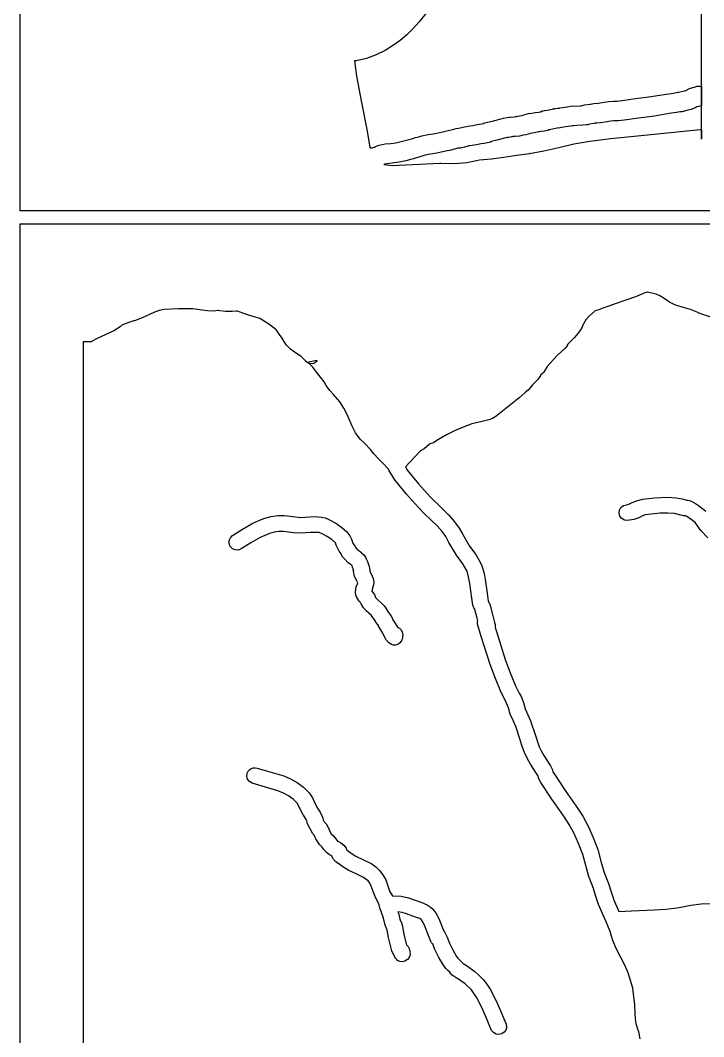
# Model space of a CAD drawing. Extents: x 2 to 598, y 728 to 3498.
# Drawn here: x 2 to 210.1, y 1389.9 to 1699.4 of the extents above; entities that cross this region are included whole.
import ezdxf

# ---------------------------------------------------------------- set-up
doc = ezdxf.new("R2010")
doc.units = 0

msp = doc.modelspace()

# ---------------------------------------------------------------- linework, layer by layer
at = {"layer": 'Calque 1'}
for p, q in [((209.38, 1663.16), (209.38, 1732.59)), ((126.48561, 1702.6906), (123.30661, 1698.818738)), ((121.584632, 1696.858164), (119.70461, 1694.9588)), ((123.30661, 1698.818738), (121.584632, 1696.858164)), ((117.62456, 1693.257988), (115.58651, 1691.8091)), ((119.70461, 1694.9588), (117.62456, 1693.257988)), ((113.052143, 1690.231931), (110.327515, 1688.842)), ((115.58651, 1691.8091), (113.052143, 1690.231931)), ((104.28591, 1687.0848), (103.72321, 1687.0508)), ((103.72321, 1687.0508), (104.36701, 1682.3994)), ((107.407234, 1687.754544), (104.28591, 1687.0848)), ((110.327515, 1688.842), (107.407234, 1687.754544)), ((104.36701, 1682.3994), (105.83026, 1674.320213)), ((200.83942, 1677.1837), (201.71692, 1677.3656)), ((201.71692, 1677.3656), (202.43312, 1677.4783)), ((202.2204, 1677.4209), (202.1674, 1677.4029)), ((202.1674, 1677.4029), (202.1678, 1677.4029)), ((202.1678, 1677.4029), (202.2804, 1677.4369)), ((202.2804, 1677.4369), (202.2204, 1677.4209)), ((202.43312, 1677.4783), (203.32562, 1677.7186)), ((203.32562, 1677.7186), (204.210032, 1677.925775)), ((204.210032, 1677.925775), (204.435306, 1677.967675)), ((204.39942, 1677.9444), (205.71092, 1678.5909)), ((204.435306, 1677.967675), (204.39942, 1677.9444)), ((205.71092, 1678.5909), (206.795245, 1678.936088)), ((206.795245, 1678.936088), (207.26742, 1679.025)), ((207.26742, 1679.025), (207.48392, 1679.09)), ((207.48392, 1679.09), (208.12112, 1679.3241)), ((208.12112, 1679.3241), (208.753895, 1679.325963)), ((208.753895, 1679.325963), (209.37482, 1679.183)), ((209.37482, 1679.183), (209.375, 1673.39)), ((105.83026, 1674.320213), (107.47021, 1666.1637)), ((177.99892, 1674.1066), (179.12602, 1674.3257)), ((179.12602, 1674.3257), (181.08662, 1674.613)), ((181.08662, 1674.613), (182.64152, 1674.7391)), ((182.64152, 1674.7391), (183.59032, 1674.7911)), ((183.59032, 1674.7911), (185.92402, 1675.0516)), ((185.92402, 1675.0516), (188.57192, 1675.4371)), ((188.57192, 1675.4371), (194.11222, 1676.1533)), ((194.11222, 1676.1533), (198.63332, 1676.8907)), ((198.63332, 1676.8907), (200.83942, 1677.1837)), ((157.72432, 1671.0639), (158.72792, 1671.3027)), ((158.72792, 1671.3027), (159.77072, 1671.4458)), ((159.77072, 1671.4458), (160.35467, 1671.531888)), ((160.35467, 1671.531888), (160.510267, 1671.55418)), ((160.44302, 1671.5348), (160.92312, 1671.6008)), ((160.510267, 1671.55418), (160.44302, 1671.5348)), ((160.511282, 1671.629375), (161.56442, 1671.9134)), ((160.92312, 1671.6008), (160.511282, 1671.629375)), ((161.56442, 1671.9134), (162.43882, 1672.0514)), ((162.43882, 1672.0514), (164.45622, 1672.4565)), ((164.4644, 1672.456), (164.1889, 1672.394)), ((164.1889, 1672.394), (164.4924, 1672.456)), ((164.45622, 1672.4565), (164.57352, 1672.4785)), ((164.4924, 1672.456), (164.4644, 1672.456)), ((164.48452, 1672.4595), (165.682845, 1672.637688)), ((164.57352, 1672.4785), (164.48452, 1672.4595)), ((165.682845, 1672.637688), (166.08242, 1672.628)), ((166.08242, 1672.628), (166.25117, 1672.6948)), ((166.25117, 1672.6948), (167.11172, 1672.8657)), ((167.11172, 1672.8657), (168.54732, 1673.0197)), ((168.492012, 1673.024302), (168.634807, 1673.077288)), ((168.54732, 1673.0197), (168.492012, 1673.024302)), ((168.634807, 1673.077288), (169.52562, 1673.2305)), ((169.52562, 1673.2305), (172.61482, 1673.3633)), ((172.61482, 1673.3633), (172.97962, 1673.4053)), ((172.97962, 1673.4053), (173.17492, 1673.4713)), ((173.17492, 1673.4713), (173.76352, 1673.6118)), ((173.76352, 1673.6118), (175.63992, 1673.8692)), ((175.528745, 1673.8737), (176.16082, 1673.9922)), ((175.63992, 1673.8692), (175.528745, 1673.8737)), ((176.16082, 1673.9922), (177.09872, 1674.1146)), ((177.09872, 1674.1146), (177.86512, 1674.0936)), ((177.86512, 1674.0936), (177.99892, 1674.1066)), ((201.7888, 1671.2601), (199.5683, 1670.9645)), ((202.7598, 1671.4575), (201.7888, 1671.2601)), ((203.2533, 1671.5405), (202.7598, 1671.4575)), ((203.414, 1671.5505), (203.2533, 1671.5405)), ((203.6827, 1671.5945), (203.414, 1671.5505)), ((203.8962, 1671.6445), (203.6827, 1671.5945)), ((204.2295, 1671.7525), (203.8962, 1671.6445)), ((204.8, 1671.9034), (204.2295, 1671.7525)), ((206.2076, 1672.2243), (204.8, 1671.9034)), ((207.492488, 1672.7539), (206.2076, 1672.2243)), ((207.961, 1673.03), (207.492488, 1672.7539)), ((208.10205, 1673.035175), (207.961, 1673.023)), ((207.961, 1673.023), (207.961, 1673.03)), ((208.886, 1673.2416), (208.10205, 1673.035175)), ((209.287, 1673.361), (208.886, 1673.2416)), ((209.375, 1673.39), (209.287, 1673.361)), ((143.118257, 1668.02345), (143.80992, 1668.251)), ((143.80992, 1668.251), (146.04342, 1668.7988)), ((146.04342, 1668.7988), (148.35542, 1669.3704)), ((148.35542, 1669.3704), (149.07472, 1669.5678)), ((149.07472, 1669.5678), (150.27212, 1669.7672)), ((150.27212, 1669.7672), (150.82862, 1669.8482)), ((150.82862, 1669.8482), (151.17382, 1669.8942)), ((151.17382, 1669.8942), (152.22752, 1669.9792)), ((152.22752, 1669.9792), (152.84862, 1670.039163)), ((152.84862, 1670.039163), (153.030095, 1670.057064)), ((153.00682, 1670.0482), (154.00212, 1670.2745)), ((153.030095, 1670.057064), (153.00682, 1670.0482)), ((154.00212, 1670.2745), (154.675282, 1670.373588)), ((154.675282, 1670.373588), (154.79532, 1670.3715)), ((154.79532, 1670.3715), (155.268595, 1670.5849)), ((155.268595, 1670.5849), (156.77552, 1670.9606)), ((156.77552, 1670.9606), (157.72432, 1671.0639)), ((177.195875, 1668.067325), (176.6105, 1667.9537)), ((177.259, 1668.0927), (177.0389, 1668.0617)), ((177.0389, 1668.0617), (177.195875, 1668.067325)), ((177.4466, 1668.0827), (177.259, 1668.0927)), ((178.5328, 1668.1317), (177.4466, 1668.0827)), ((180.033, 1668.3962), (178.5328, 1668.1317)), ((181.7942, 1668.6562), (180.033, 1668.3962)), ((182.6809, 1668.7402), (181.7942, 1668.6562)), ((184.1067, 1668.8142), (182.6809, 1668.7402)), ((186.6869, 1669.101), (184.1067, 1668.8142)), ((189.3906, 1669.4938), (186.6869, 1669.101)), ((195.0641, 1670.2296), (189.3906, 1669.4938)), ((199.5683, 1670.9645), (195.0641, 1670.2296)), ((107.47021, 1666.1637), (108.41381, 1660.7377)), ((127.70172, 1664.7847), (130.67262, 1665.4622)), ((130.67262, 1665.4622), (131.50412, 1665.6208)), ((131.50412, 1665.6208), (134.04142, 1666.2719)), ((134.04142, 1666.2719), (134.73442, 1666.4042)), ((134.73442, 1666.4042), (135.38242, 1666.4832)), ((135.38242, 1666.4832), (135.40842, 1666.4832)), ((135.40842, 1666.4832), (135.95922, 1666.6026)), ((135.95922, 1666.6026), (137.24342, 1666.9534)), ((137.24342, 1666.9534), (138.92032, 1667.269413)), ((138.92032, 1667.269413), (139.78332, 1667.3281)), ((139.78332, 1667.3281), (141.10522, 1667.6573)), ((141.10522, 1667.6573), (142.50412, 1667.8671)), ((142.50412, 1667.8671), (143.13812, 1667.9978)), ((143.042206, 1667.980944), (143.118257, 1668.02345)), ((143.13812, 1667.9978), (143.042206, 1667.980944)), ((157.698, 1665.0365), (157.3162, 1664.860688)), ((158.5485, 1665.1225), (157.698, 1665.0365)), ((158.9377, 1665.1895), (158.5485, 1665.1225)), ((159.8317, 1665.4096), (158.9377, 1665.1895)), ((159.909163, 1665.411913), (159.746292, 1665.390389)), ((159.746292, 1665.390389), (159.8317, 1665.4096)), ((160.5324, 1665.4986), (159.909163, 1665.411913)), ((161.5277, 1665.6495), (160.5324, 1665.4986)), ((162.906113, 1665.952538), (161.5277, 1665.6495)), ((163.103727, 1666.075805), (162.906113, 1665.952538)), ((162.961113, 1666.0635), (162.955, 1666.0815)), ((162.955, 1666.0815), (163.103727, 1666.075805)), ((163.5157, 1666.1535), (162.961113, 1666.0635)), ((165.4432, 1666.5467), (163.5157, 1666.1535)), ((165.8359, 1666.6317), (165.4432, 1666.5467)), ((165.739405, 1666.585134), (165.8359, 1666.6317)), ((165.887363, 1666.57545), (165.739405, 1666.585134)), ((166.9268, 1666.6917), (165.887363, 1666.57545)), ((168.0141, 1666.9382), (166.9268, 1666.6917)), ((169.6192, 1667.1206), (168.0141, 1666.9382)), ((170.2823, 1667.256175), (169.6192, 1667.1206)), ((171.434175, 1667.30045), (170.1489, 1667.2674)), ((170.1489, 1667.2674), (170.2823, 1667.256175)), ((173.3109, 1667.4085), (171.434175, 1667.30045)), ((174.3641, 1667.531), (173.3109, 1667.4085)), ((174.5135, 1667.551), (174.3641, 1667.531)), ((174.747, 1667.595), (174.5135, 1667.551)), ((175.3129, 1667.7873), (174.747, 1667.595)), ((176.6105, 1667.9537), (175.3129, 1667.7873)), ((191.98109, 1664.3911), (208.99289, 1666.1424)), ((208.99289, 1666.1424), (209.38049, 1666.038)), ((209.38049, 1666.038), (209.38, 1663.16)), ((113.114135, 1661.727663), (114.85141, 1661.88)), ((114.85141, 1661.88), (116.299261, 1662.064658)), ((116.299261, 1662.064658), (117.911331, 1662.427863)), ((117.911331, 1662.427863), (121.48972, 1663.4003)), ((121.48972, 1663.4003), (122.29742, 1663.6649)), ((122.29742, 1663.6649), (123.32682, 1663.9336)), ((123.32682, 1663.9336), (124.28182, 1664.224)), ((124.28182, 1664.224), (126.217745, 1664.577138)), ((126.217745, 1664.577138), (127.70172, 1664.7847)), ((143.1805, 1661.91), (142.2808, 1661.7777)), ((144.7235, 1662.2154), (143.1805, 1661.91)), ((145.448687, 1662.450288), (144.7235, 1662.2154)), ((145.542148, 1662.499898), (145.448687, 1662.450288)), ((147.5348, 1662.9915), (145.4625, 1662.4877)), ((145.4625, 1662.4877), (145.542148, 1662.499898)), ((149.8199, 1663.5564), (147.5348, 1662.9915)), ((150.3894, 1663.7171), (149.8199, 1663.5564)), ((150.537737, 1663.735737), (150.355452, 1663.705592)), ((150.355452, 1663.705592), (150.3894, 1663.7171)), ((151.1516, 1663.8365), (150.537737, 1663.735737)), ((151.674, 1663.9125), (151.1516, 1663.8365)), ((151.966087, 1663.95075), (151.674, 1663.9125)), ((151.842, 1663.9365), (151.966087, 1663.95075)), ((152.0443, 1663.949625), (151.842, 1663.9365)), ((152.6972, 1664.0025), (152.0443, 1663.949625)), ((154.0227, 1664.1399), (152.6972, 1664.0025)), ((155.0702, 1664.3761), (154.0227, 1664.1399)), ((155.9564, 1664.4898), (155.0702, 1664.3761)), ((157.3162, 1664.860688), (155.9564, 1664.4898)), ((170.58074, 1661.744234), (175.42439, 1662.6088)), ((175.42439, 1662.6088), (181.796127, 1663.3642)), ((181.796127, 1663.3642), (191.98109, 1664.3911)), ((209.38, 1663.16), (209.38, 1663.16)), ((108.41381, 1660.7377), (108.48281, 1660.469)), ((108.48281, 1660.469), (108.63781, 1660.496)), ((108.63781, 1660.496), (109.16801, 1660.572)), ((109.16801, 1660.572), (109.73641, 1660.7348)), ((109.73641, 1660.7348), (109.808635, 1660.770275)), ((109.808635, 1660.770275), (110.18341, 1660.9286)), ((110.18341, 1660.9286), (111.21801, 1661.3306)), ((111.21801, 1661.3306), (113.114135, 1661.727663)), ((128.8097, 1658.8941), (125.7102, 1658.4021)), ((131.9444, 1659.6046), (128.8097, 1658.8941)), ((132.7671, 1659.7612), (131.9444, 1659.6046)), ((135.216, 1660.3937), (132.7671, 1659.7612)), ((135.229, 1660.3937), (135.216, 1660.3937)), ((135.6388, 1660.4187), (135.229, 1660.3937)), ((135.9287, 1660.4637), (135.6388, 1660.4187)), ((136.2796, 1660.5387), (135.9287, 1660.4637)), ((136.4796, 1660.6407), (136.2796, 1660.5717)), ((136.2796, 1660.5717), (136.2796, 1660.5717)), ((136.2796, 1660.5717), (136.2796, 1660.5387)), ((137.2584, 1660.7494), (136.2982, 1660.5427)), ((136.2982, 1660.5427), (136.4796, 1660.6407)), ((138.5498, 1661.1075), (137.2584, 1660.7494)), ((138.8531, 1661.1865), (138.5498, 1661.1075)), ((140.8783, 1661.4335), (138.8531, 1661.1865)), ((142.2808, 1661.7777), (140.8783, 1661.4335)), ((153.097138, 1658.316262), (157.16249, 1658.8079)), ((157.00649, 1658.7899), (161.420165, 1659.613066)), ((157.16249, 1658.8079), (157.00649, 1658.7899)), ((161.420165, 1659.613066), (165.92879, 1660.67175)), ((165.92879, 1660.67175), (170.58074, 1661.744234)), ((115.16919, 1655.8948), (112.91609, 1655.5811)), ((117.368315, 1656.148244), (115.16919, 1655.8948)), ((115.25709, 1655.1844), (129.75329, 1655.8273)), ((119.418974, 1656.594325), (117.368315, 1656.148244)), ((123.0287, 1657.6063), (119.418974, 1656.594325)), ((123.9728, 1657.9096), (123.0287, 1657.6063)), ((124.9624, 1658.1665), (123.9728, 1657.9096)), ((125.7102, 1658.4021), (124.9624, 1658.1665)), ((129.75329, 1655.8273), (130.02669, 1655.8268)), ((130.02669, 1655.8268), (134.24449, 1655.8168)), ((134.24449, 1655.8168), (137.924502, 1656.109275)), ((137.924502, 1656.109275), (140.88549, 1656.7052)), ((140.88549, 1656.7052), (141.76289, 1656.8685)), ((141.76289, 1656.8685), (145.413623, 1657.17125)), ((145.413623, 1657.17125), (149.186277, 1657.712275)), ((149.186277, 1657.712275), (153.097138, 1658.316262)), ((112.91719, 1655.571725), (112.72389, 1655.4971)), ((112.72389, 1655.4971), (115.25709, 1655.1844)), ((112.91609, 1655.5811), (112.91719, 1655.571725)), ((191.66766, 1616.1436), (189.60939, 1615.3007)), ((192.865, 1616.62), (191.66766, 1616.1436)), ((192.864, 1616.61), (192.865, 1616.62)), ((192.91039, 1616.6048), (192.864, 1616.61)), ((193.73462, 1616.4436), (192.91039, 1616.6048)), ((195.611, 1615.9666), (193.73462, 1616.4436)), ((196.689853, 1615.524387), (195.611, 1615.9666)), ((197.99276, 1614.6804), (196.689853, 1615.524387)), ((181.172465, 1612.370825), (179.70715, 1611.8059)), ((183.08472, 1613.013), (181.172465, 1612.370825)), ((189.60939, 1615.3007), (183.08472, 1613.013)), ((199.635145, 1613.552387), (197.99276, 1614.6804)), ((200.636479, 1613.003264), (199.635145, 1613.552387)), ((201.79305, 1612.5425), (200.636479, 1613.003264)), ((206.09924, 1611.3204), (201.79305, 1612.5425)), ((42.669604, 1610.402425), (39.08078, 1608.8321)), ((44.278214, 1610.977925), (42.669604, 1610.402425)), ((45.8137, 1611.2883), (44.278214, 1610.977925)), ((50.1447, 1611.54), (45.8137, 1611.2883)), ((52.332, 1611.5532), (50.13885, 1611.5412)), ((50.13885, 1611.5412), (50.1447, 1611.54)), ((52.33132, 1611.5484), (52.332, 1611.5532)), ((54.48933, 1611.4874), (52.33132, 1611.5484)), ((57.328335, 1611.09035), (54.48933, 1611.4874)), ((59.028773, 1610.884119), (57.328335, 1611.09035)), ((60.9339, 1610.8559), (59.028773, 1610.884119)), ((62.1793, 1611.03), (60.9339, 1610.8559)), ((62.185835, 1611.0271), (62.1793, 1611.03)), ((62.35585, 1611.0141), (62.185835, 1611.0271)), ((62.750141, 1610.9481), (62.35585, 1611.0141)), ((64.469931, 1610.6907), (62.750141, 1610.9481)), ((64.470448, 1610.6907), (64.469931, 1610.6907)), ((64.825981, 1610.6907), (64.470448, 1610.6907)), ((65.27815, 1610.7037), (64.825981, 1610.6907)), ((66.53337, 1610.7427), (65.27815, 1610.7037)), ((67.76327, 1610.7817), (66.53337, 1610.7427)), ((68.08263, 1610.7917), (67.76327, 1610.7817)), ((69.271044, 1610.387025), (68.08263, 1610.7917)), ((71.14291, 1609.6636), (69.271044, 1610.387025)), ((74.97213, 1608.5639), (71.14291, 1609.6636)), ((175.17151, 1609.3047), (174.203755, 1608.156237)), ((176.99259, 1610.9299), (175.17151, 1609.3047)), ((177.833491, 1611.107987), (176.99259, 1610.9299)), ((179.70715, 1611.8059), (177.833491, 1611.107987)), ((207.53172, 1610.7421), (206.09924, 1611.3204)), ((209.20345, 1610.0414), (207.53172, 1610.7421)), ((215.129759, 1608.04435), (209.20345, 1610.0414)), ((32.91733, 1606.5045), (32.40057, 1606.012)), ((34.72808, 1607.2957), (32.91733, 1606.5045)), ((36.56569, 1607.8512), (34.72808, 1607.2957)), ((36.73415, 1607.9102), (36.56569, 1607.8512)), ((39.08078, 1608.8321), (36.73415, 1607.9102)), ((77.67067, 1606.8457), (74.97213, 1608.5639)), ((79.33155, 1605.6251), (77.67067, 1606.8457)), ((173.3149, 1606.501962), (172.81507, 1605.5163)), ((174.203755, 1608.156237), (173.26672, 1606.5865)), ((173.26672, 1606.5865), (173.343314, 1606.665248)), ((173.343314, 1606.665248), (173.3149, 1606.501962)), ((26.710833, 1603.089687), (25.015982, 1602.295552)), ((30.48337, 1604.8638), (26.710833, 1603.089687)), ((32.40057, 1606.012), (30.48337, 1604.8638)), ((79.886434, 1605.150713), (79.33155, 1605.6251)), ((80.020914, 1605.0463), (79.886434, 1605.150713)), ((80.025014, 1605.0363), (80.020914, 1605.0463)), ((80.250323, 1604.7138), (80.025014, 1605.0363)), ((80.934519, 1603.7263), (80.250323, 1604.7138)), ((81.697759, 1602.6087), (80.934519, 1603.7263)), ((171.774374, 1604.044525), (170.695355, 1602.815375)), ((172.81507, 1605.5163), (171.774374, 1604.044525)), ((23.56648, 1601.4604), (21.1667, 1601.46)), ((21.1667, 1601.46), (21.1667, 1317.18)), ((25.015982, 1602.295552), (23.56648, 1601.4604)), ((81.944603, 1602.246813), (81.697759, 1602.6087)), ((81.974249, 1602.2111), (81.944603, 1602.246813)), ((82.214493, 1601.661125), (81.974249, 1602.2111)), ((83.017079, 1600.4867), (82.214493, 1601.661125)), ((84.269277, 1599.260309), (83.017079, 1600.4867)), ((168.49819, 1600.300837), (167.9058, 1599.5492)), ((168.53936, 1600.4551), (168.49819, 1600.300837)), ((168.68664, 1600.7755), (168.53936, 1600.4551)), ((170.695355, 1602.815375), (168.68664, 1600.7755)), ((85.488302, 1598.348375), (84.269277, 1599.260309)), ((87.519649, 1596.983), (85.488302, 1598.348375)), ((88.835849, 1595.6436), (87.519649, 1596.983)), ((165.44136, 1597.2863), (162.3139, 1593.8814)), ((167.9058, 1599.5492), (165.44136, 1597.2863)), ((88.919569, 1595.5566), (88.835849, 1595.6436)), ((88.922669, 1595.5566), (88.919569, 1595.5566)), ((88.966599, 1595.5076), (88.922669, 1595.5566)), ((89.006389, 1595.4656), (88.966599, 1595.5076)), ((89.054959, 1595.4166), (89.006389, 1595.4656)), ((89.297839, 1595.2089), (89.054959, 1595.4166)), ((92.296619, 1595.8032), (89.297839, 1595.2089)), ((89.545362, 1595.1585), (89.431347, 1595.224325)), ((89.431347, 1595.224325), (89.671452, 1595.1055)), ((90.169613, 1594.6687), (89.545362, 1595.1585)), ((89.671452, 1595.1055), (90.183566, 1594.9433)), ((91.018655, 1593.785725), (90.169613, 1594.6687)), ((90.183566, 1594.9433), (90.888726, 1594.890225)), ((90.888726, 1594.890225), (91.408163, 1595.013106)), ((91.952963, 1592.5024), (91.018655, 1593.785725)), ((91.408163, 1595.013106), (92.018596, 1595.3458)), ((92.018596, 1595.3458), (92.372579, 1595.7132)), ((92.372579, 1595.7132), (92.296619, 1595.8032)), ((162.31447, 1593.765912), (161.76613, 1592.9119)), ((162.3139, 1593.8814), (162.398116, 1593.933583)), ((162.398116, 1593.933583), (162.31447, 1593.765912)), ((93.42341, 1590.686613), (91.952963, 1592.5024)), ((94.526453, 1589.3263), (93.42341, 1590.686613)), ((160.08691, 1590.6882), (159.44044, 1589.9296)), ((160.37423, 1591.27), (160.08691, 1590.6882)), ((160.38223, 1591.28), (160.37423, 1591.27)), ((160.55587, 1591.4872), (160.38223, 1591.28)), ((160.94602, 1591.7812), (160.55587, 1591.4872)), ((161.27107, 1592.1621), (160.94602, 1591.7812)), ((161.76613, 1592.9119), (161.27107, 1592.1621)), ((95.14347, 1588.1714), (94.526453, 1589.3263)), ((96.25857, 1586.694247), (95.14347, 1588.1714)), ((157.948287, 1588.36135), (156.70779, 1586.8936)), ((159.44044, 1589.9296), (157.948287, 1588.36135)), ((97.373485, 1585.415), (96.25857, 1586.694247)), ((99.26156, 1583.1908), (97.373485, 1585.415)), ((155.60036, 1585.936), (153.879853, 1584.376987)), ((156.122208, 1586.30395), (155.60036, 1585.936)), ((156.70779, 1586.8936), (156.122208, 1586.30395)), ((100.468003, 1581.297213), (99.26156, 1583.1908)), ((151.9055, 1582.7894), (146.76731, 1578.7416)), ((153.879853, 1584.376987), (151.9055, 1582.7894)), ((101.51879, 1579.3755), (100.468003, 1581.297213)), ((103.067529, 1575.759488), (101.51879, 1579.3755)), ((146.76731, 1578.7416), (145.717856, 1578.106764)), ((104.096664, 1573.804148), (103.067529, 1575.759488)), ((136.803298, 1575.536847), (134.233032, 1574.4187)), ((139.43339, 1576.504), (136.803298, 1575.536847)), ((142.60064, 1577.182), (139.43339, 1576.504)), ((144.662454, 1577.682012), (142.60064, 1577.182)), ((145.717856, 1578.106764), (144.662454, 1577.682012)), ((105.51338, 1571.8623), (104.096664, 1573.804148)), ((131.74242, 1573.153103), (129.35129, 1571.7436)), ((134.233032, 1574.4187), (131.74242, 1573.153103)), ((106.9257, 1570.5156), (105.51338, 1571.8623)), ((108.60053, 1568.7193), (106.9257, 1570.5156)), ((126.62639, 1570.3194), (124.97843, 1568.9381)), ((126.97314, 1570.5158), (126.62639, 1570.3194)), ((127.51471, 1570.6625), (126.97314, 1570.5158)), ((127.86611, 1570.831), (127.51471, 1570.6625)), ((129.35129, 1571.7436), (127.86611, 1570.831)), ((109.61701, 1567.4062), (108.60053, 1568.7193)), ((111.03914, 1565.8136), (109.61701, 1567.4062)), ((123.65293, 1568.0487), (119.24131, 1563.4361)), ((123.87979, 1568.2854), (123.65293, 1568.0487)), ((124.97843, 1568.9381), (123.87979, 1568.2854)), ((112.726366, 1564.185588), (111.03914, 1565.8136)), ((114.0524, 1562.6949), (112.726366, 1564.185588)), ((119.24131, 1563.4361), (119.93222, 1562.3168)), ((114.22655, 1562.4133), (114.0524, 1562.6949)), ((114.23255, 1562.3923), (114.22655, 1562.4133)), ((116.04174, 1559.4819), (114.23255, 1562.3923)), ((119.93222, 1562.3168), (123.205572, 1558.247587)), ((119.57176, 1555.0863), (116.04174, 1559.4819)), ((123.205572, 1558.247587), (126.79589, 1554.2428)), ((123.23717, 1551.0012), (119.57176, 1555.0863)), ((126.79589, 1554.2428), (130.405477, 1550.723325)), ((191.45911, 1553.5216), (195.18878, 1553.9889)), ((195.18878, 1553.9889), (199.1682, 1554.1319)), ((199.169, 1554.1293), (199.168, 1554.13)), ((199.168, 1554.13), (201.68516, 1553.99)), ((199.1682, 1554.1319), (199.169, 1554.1293)), ((201.68516, 1553.99), (203.535168, 1553.6256)), ((203.535168, 1553.6256), (204.80694, 1553.2495)), ((125.171075, 1549.015738), (123.23717, 1551.0012)), ((130.405477, 1550.723325), (132.346013, 1548.817487)), ((184.41945, 1550.218574), (184.889508, 1551.02862)), ((184.889508, 1551.02862), (185.633806, 1551.597084)), ((185.633806, 1551.597084), (186.539, 1551.8374)), ((186.539, 1551.8374), (187.260488, 1552.056442)), ((187.260488, 1552.056442), (188.291636, 1552.525112)), ((188.291636, 1552.525112), (189.676494, 1553.070977)), ((189.676494, 1553.070977), (191.45911, 1553.5216)), ((204.80694, 1553.2495), (205.273369, 1553.249425)), ((205.273369, 1553.249425), (206.01978, 1553.0779)), ((206.01978, 1553.0779), (207.2595, 1552.4294)), ((207.2595, 1552.4294), (208.52816, 1551.5958)), ((208.52816, 1551.5958), (210.74714, 1549.9189)), ((74.573866, 1547.073614), (76.402622, 1547.753459)), ((76.402622, 1547.753459), (78.332458, 1548.257913)), ((78.332458, 1548.257913), (80.372323, 1548.5462)), ((80.372323, 1548.5462), (81.417223, 1548.5902)), ((81.417223, 1548.5902), (81.418, 1548.5947)), ((81.418, 1548.5947), (81.4173, 1548.59)), ((81.4173, 1548.59), (82.408454, 1548.565)), ((82.408454, 1548.565), (85.073339, 1548.264137)), ((85.073339, 1548.264137), (87.301694, 1548.0322)), ((87.301694, 1548.0322), (90.138918, 1548.216325)), ((90.138918, 1548.216325), (91.830335, 1548.268309)), ((91.830335, 1548.268309), (93.686834, 1548.1162)), ((93.686834, 1548.1162), (94.865608, 1547.839005)), ((94.865608, 1547.839005), (95.964918, 1547.411912)), ((95.964918, 1547.411912), (98.014214, 1546.2652)), ((127.09172, 1547.1916), (125.171075, 1549.015738)), ((132.346013, 1548.817487), (134.22283, 1546.6862)), ((184.29521, 1549.2903), (184.41945, 1550.218574)), ((184.535663, 1548.38525), (184.29521, 1549.2903)), ((185.104165, 1547.641113), (184.535663, 1548.38525)), ((185.914163, 1547.171182), (185.104165, 1547.641113)), ((188.768259, 1547.373559), (186.84234, 1547.047)), ((190.286661, 1547.927575), (188.768259, 1547.373559)), ((191.441735, 1548.477578), (190.286661, 1547.927575)), ((192.27767, 1548.7921), (191.441735, 1548.477578)), ((196.778905, 1549.26725), (192.27767, 1548.7921)), ((199.124102, 1549.321019), (196.778905, 1549.26725)), ((201.18927, 1549.2174), (199.124102, 1549.321019)), ((203.96946, 1548.5095), (201.18927, 1549.2174)), ((204.55444, 1548.4465), (203.96946, 1548.5095)), ((204.73427, 1548.3485), (204.55444, 1548.4465)), ((205.81121, 1547.64), (204.73427, 1548.3485)), ((207.45452, 1546.4277), (205.81121, 1547.64)), ((66.633123, 1542.4706), (69.604606, 1544.389466)), ((69.604606, 1544.389466), (72.837244, 1546.25915)), ((72.837244, 1546.25915), (74.573866, 1547.073614)), ((98.014214, 1546.2652), (99.883413, 1544.946187)), ((99.883413, 1544.946187), (101.417624, 1543.5806)), ((128.885761, 1545.447938), (127.09172, 1547.1916)), ((130.45637, 1543.6901), (128.885761, 1545.447938)), ((134.22283, 1546.6862), (135.607048, 1544.721252)), ((135.607048, 1544.721252), (136.747887, 1542.776037)), ((186.84234, 1547.047), (185.914163, 1547.171182)), ((208.21623, 1545.4422), (207.45452, 1546.4277)), ((209.22805, 1544.048), (208.21623, 1545.4422)), ((65.58369, 1540.963437), (65.948478, 1541.807901)), ((65.948478, 1541.807901), (66.633123, 1542.4706)), ((75.003013, 1541.928562), (72.142592, 1540.287183)), ((77.855481, 1543.153036), (75.003013, 1541.928562)), ((79.295018, 1543.546557), (77.855481, 1543.153036)), ((80.752109, 1543.761), (79.295018, 1543.546557)), ((82.089368, 1543.738795), (80.752109, 1543.761)), ((83.605899, 1543.558162), (82.089368, 1543.738795)), ((85.318563, 1543.346648), (83.605899, 1543.558162)), ((87.244219, 1543.2318), (85.318563, 1543.346648)), ((90.465655, 1543.372337), (87.244219, 1543.2318)), ((91.805811, 1543.437211), (90.465655, 1543.372337)), ((92.954979, 1543.3718), (91.805811, 1543.437211)), ((93.935644, 1543.0163), (92.954979, 1543.3718)), ((95.445779, 1542.2096), (93.935644, 1543.0163)), ((96.916586, 1541.161575), (95.445779, 1542.2096)), ((97.982579, 1540.2268), (96.916586, 1541.161575)), ((101.417624, 1543.5806), (102.325866, 1542.422045)), ((102.325866, 1542.422045), (102.836976, 1541.387512)), ((102.836976, 1541.387512), (103.227854, 1540.1596)), ((130.46037, 1543.6801), (130.45637, 1543.6901)), ((131.510642, 1542.15085), (130.46037, 1543.6801)), ((132.51296, 1540.408), (131.510642, 1542.15085)), ((136.747887, 1542.776037), (138.77862, 1539.2696)), ((211.297914, 1541.81535), (209.22805, 1544.048)), ((65.562104, 1540.043805), (65.58369, 1540.963437)), ((65.907069, 1539.1556), (65.562104, 1540.043805)), ((66.569591, 1538.47065), (65.907069, 1539.1556)), ((67.414019, 1538.10556), (66.569591, 1538.47065)), ((68.333731, 1538.083715), (67.414019, 1538.10556)), ((69.222109, 1538.4285), (68.333731, 1538.083715)), ((72.142592, 1540.287183), (69.222109, 1538.4285)), ((98.183343, 1539.582313), (97.982579, 1540.2268)), ((99.071399, 1537.7577), (98.183343, 1539.582313)), ((103.227854, 1540.1596), (103.927034, 1539.1622)), ((103.927034, 1539.1622), (104.044854, 1538.8966)), ((104.044854, 1538.8966), (104.163714, 1538.7897)), ((104.163714, 1538.7897), (104.627764, 1538.1732)), ((104.627764, 1538.1732), (104.940493, 1538.029287)), ((134.80481, 1536.5524), (132.51296, 1540.408)), ((138.77862, 1539.2696), (140.664364, 1536.683087)), ((99.655859, 1536.9216), (99.071399, 1537.7577)), ((100.0424, 1536.1067), (99.655859, 1536.9216)), ((100.70076, 1535.4328), (100.0424, 1536.1067)), ((100.80721, 1535.2778), (100.70076, 1535.4328)), ((101.83764, 1534.1874), (100.80721, 1535.2778)), ((104.940493, 1538.029287), (105.655094, 1537.4626)), ((105.655094, 1537.4626), (105.900044, 1537.1763)), ((105.900044, 1537.1763), (106.672084, 1536.5273)), ((106.672084, 1536.5273), (107.113404, 1535.8617)), ((107.113404, 1535.8617), (107.306154, 1535.4462)), ((107.306154, 1535.4462), (107.656004, 1534.5698)), ((136.691, 1533.89), (134.80481, 1536.5524)), ((140.664364, 1536.683087), (141.651388, 1535.124355)), ((141.651388, 1535.124355), (142.49364, 1533.3444)), ((102.31254, 1533.8561), (101.83764, 1534.1874)), ((103.02361, 1533.2293), (102.31254, 1533.8561)), ((103.16417, 1532.8753), (103.02361, 1533.2293)), ((103.445539, 1532.083337), (103.16417, 1532.8753)), ((103.56001, 1531.7545), (103.445539, 1532.083337)), ((107.656004, 1534.5698), (108.184654, 1533.0407)), ((108.184654, 1533.0407), (108.429865, 1531.923862)), ((108.429865, 1531.923862), (108.405834, 1531.5601)), ((136.69452, 1533.8886), (136.691, 1533.89)), ((137.46518, 1532.7027), (136.69452, 1533.8886)), ((138.004, 1531.62), (137.46518, 1532.7027)), ((142.49364, 1533.3444), (143.205552, 1530.946066)), ((103.429365, 1531.597062), (103.472622, 1531.860389)), ((103.509956, 1530.987405), (103.429365, 1531.597062)), ((103.472622, 1531.860389), (103.56001, 1531.7545)), ((103.79411, 1530.0543), (103.509956, 1530.987405)), ((104.431621, 1528.665112), (103.79411, 1530.0543)), ((108.405834, 1531.5601), (108.830747, 1530.846187)), ((108.830747, 1530.846187), (109.409394, 1529.4104)), ((109.409394, 1529.4104), (109.590931, 1528.386294)), ((138.00426, 1531.6263), (138.004, 1531.62)), ((138.472496, 1529.944862), (138.00426, 1531.6263)), ((138.83211, 1527.8777), (138.472496, 1529.944862)), ((143.205552, 1530.946066), (143.64752, 1528.506425)), ((104.05301, 1525.2179), (104.113666, 1526.131328)), ((104.113666, 1526.131328), (104.291874, 1526.8425)), ((104.291874, 1526.8425), (104.68139, 1527.7702)), ((104.78474, 1528.0632), (104.431621, 1528.665112)), ((104.68139, 1527.7702), (104.78474, 1528.0632)), ((109.160824, 1526.0468), (108.979444, 1525.5212)), ((109.547917, 1527.459275), (109.160824, 1526.0468)), ((109.590931, 1528.386294), (109.547917, 1527.459275)), ((139.4574, 1523.4103), (138.83211, 1527.8777)), ((143.64752, 1528.506425), (144.20413, 1524.1651)), ((104.179635, 1524.370372), (104.05301, 1525.2179)), ((104.464143, 1523.609225), (104.179635, 1524.370372)), ((105.18885, 1522.5137), (104.464143, 1523.609225)), ((108.979444, 1525.5212), (109.809884, 1524.5037)), ((109.809884, 1524.5037), (110.167484, 1523.6526)), ((110.167484, 1523.6526), (110.817032, 1522.871062)), ((110.817032, 1522.871062), (111.974614, 1521.8568)), ((139.8212, 1521.3024), (139.4574, 1523.4103)), ((144.20413, 1524.1651), (144.48525, 1522.5032)), ((105.6033, 1522.0936), (105.18885, 1522.5137)), ((105.73973, 1521.6998), (105.6033, 1522.0936)), ((106.475545, 1520.488255), (105.73973, 1521.6998)), ((107.307248, 1519.539763), (106.475545, 1520.488255)), ((108.88372, 1518.1832), (107.307248, 1519.539763)), ((111.974614, 1521.8568), (112.731061, 1521.113091)), ((112.731061, 1521.113091), (113.292183, 1520.380425)), ((113.292183, 1520.380425), (114.032364, 1519.1397)), ((140.09405, 1520.4937), (139.8212, 1521.3024)), ((140.36483, 1520.1015), (140.09405, 1520.4937)), ((140.37673, 1519.9873), (140.36483, 1520.1015)), ((141.14361, 1517.2866), (140.37673, 1519.9873)), ((144.48525, 1522.5032), (144.91107, 1521.5787)), ((144.91107, 1521.5787), (145.79783, 1518.4812)), ((109.99787, 1516.528), (108.88372, 1518.1832)), ((110.58853, 1515.7255), (109.99787, 1516.528)), ((114.032364, 1519.1397), (114.363614, 1518.6911)), ((114.363614, 1518.6911), (114.823534, 1518.101)), ((114.823534, 1518.101), (114.824, 1518.1)), ((114.824, 1518.1), (115.24672, 1517.4597)), ((115.24672, 1517.4597), (115.56091, 1516.6593)), ((115.56091, 1516.6593), (115.51591, 1516.7993)), ((115.51591, 1516.7993), (115.71641, 1516.4138)), ((115.71641, 1516.4138), (116.58613, 1515.109)), ((141.32965, 1516.5286), (141.14361, 1517.2866)), ((141.22888, 1516.3131), (141.32965, 1516.5286)), ((145.79783, 1518.4812), (146.39986, 1516.024)), ((110.895919, 1515.327), (110.58853, 1515.7255)), ((110.974187, 1515.227238), (110.895919, 1515.327)), ((110.92236, 1515.3038), (110.92184, 1515.3038)), ((110.92184, 1515.3038), (110.974187, 1515.227238)), ((111.01486, 1515.1736), (110.92236, 1515.3038)), ((111.09396, 1514.9322), (111.01486, 1515.1736)), ((111.52081, 1514.0827), (111.09396, 1514.9322)), ((112.39052, 1512.7778), (111.52081, 1514.0827)), ((116.58613, 1515.109), (116.86363, 1514.6036)), ((116.86363, 1514.6036), (117.497969, 1514.248355)), ((117.497969, 1514.248355), (117.987746, 1513.73212)), ((117.987746, 1513.73212), (118.304846, 1513.095074)), ((141.19628, 1515.8562), (141.22888, 1516.3131)), ((141.22578, 1515.5327), (141.19628, 1515.8562)), ((141.29248, 1515.2289), (141.22578, 1515.5327)), ((142.34771, 1511.7955), (141.29248, 1515.2289)), ((146.39986, 1516.024), (146.556597, 1515.383962)), ((146.556597, 1515.383962), (146.61897, 1514.5946)), ((146.61897, 1514.5946), (146.63967, 1514.1843)), ((146.63967, 1514.1843), (146.93681, 1513.2226)), ((112.839978, 1511.64565), (112.39052, 1512.7778)), ((113.367358, 1510.752266), (112.839978, 1511.64565)), ((114.24984, 1509.7734), (113.367358, 1510.752266)), ((118.07648, 1510.4198), (117.470149, 1509.6956)), ((118.391225, 1511.212725), (118.07648, 1510.4198)), ((118.304846, 1513.095074), (118.42116, 1512.3774)), ((118.40876, 1511.6017), (118.391225, 1511.212725)), ((118.42116, 1512.3774), (118.40876, 1511.6017)), ((145.09431, 1503.2286), (142.34771, 1511.7955)), ((146.93681, 1513.2226), (149.644821, 1504.782637)), ((114.97892, 1509.307525), (114.24984, 1509.7734)), ((115.548754, 1509.149812), (114.97892, 1509.307525)), ((116.25127, 1509.1502), (115.548754, 1509.149812)), ((116.939239, 1509.354931), (116.25127, 1509.1502)), ((117.470149, 1509.6956), (116.939239, 1509.354931)), ((149.644821, 1504.782637), (151.139606, 1500.66303)), ((146.65546, 1498.9307), (145.09431, 1503.2286)), ((148.43054, 1494.6978), (146.65546, 1498.9307)), ((151.139606, 1500.66303), (152.80518, 1496.6846)), ((152.80518, 1496.6846), (153.93173, 1494.5132)), ((149.77051, 1492.114), (148.43054, 1494.6978)), ((150.63971, 1490.0356), (149.77051, 1492.114)), ((153.93173, 1494.5132), (154.455681, 1493.468587)), ((154.455681, 1493.468587), (155.16576, 1491.6472)), ((155.16576, 1491.6472), (155.68305, 1489.7222)), ((151.17611, 1488.059), (150.63971, 1490.0356)), ((155.68305, 1489.7222), (157.36511, 1486.0759)), ((152.110159, 1485.963462), (151.17611, 1488.059)), ((152.89177, 1484.3243), (152.110159, 1485.963462)), ((157.36511, 1486.0759), (158.7211, 1481.9088)), ((154.081523, 1480.570575), (152.89177, 1484.3243)), ((154.705571, 1478.512972), (154.081523, 1480.570575)), ((158.7211, 1481.9088), (159.92826, 1478.2051)), ((155.48438, 1476.3796), (154.705571, 1478.512972)), ((156.381945, 1474.5358), (155.48438, 1476.3796)), ((159.92826, 1478.2051), (159.93726, 1478.1871)), ((159.93726, 1478.1871), (160.581821, 1476.9164)), ((160.581821, 1476.9164), (161.43123, 1475.5491)), ((157.37884, 1472.8945), (156.381945, 1474.5358)), ((161.43123, 1475.5491), (163.38718, 1472.3818)), ((70.963343, 1469.180602), (71.069785, 1470.1276)), ((71.069785, 1470.1276), (71.340582, 1470.698306)), ((71.340582, 1470.698306), (71.74326, 1471.171552)), ((71.74326, 1471.171552), (72.253877, 1471.525647)), ((72.253877, 1471.525647), (72.848485, 1471.7389)), ((72.848485, 1471.7389), (72.84901, 1471.741)), ((72.84901, 1471.741), (73.4734, 1471.792168)), ((73.4734, 1471.792168), (74.08976, 1471.68)), ((74.08976, 1471.68), (77.983478, 1470.586313)), ((77.983478, 1470.586313), (82.193354, 1469.291775)), ((159.17304, 1470.0776), (157.37884, 1472.8945)), ((159.52083, 1469.3924), (159.17304, 1470.0776)), ((163.38718, 1472.3818), (163.98766, 1471.1628)), ((163.98766, 1471.1628), (164.1675, 1470.5633)), ((164.1675, 1470.5633), (164.61295, 1469.8001)), ((71.219391, 1468.296958), (70.963343, 1469.180602)), ((71.788081, 1467.573785), (71.219391, 1468.296958)), ((72.619565, 1467.1082), (71.788081, 1467.573785)), ((76.634888, 1465.915348), (72.619565, 1467.1082)), ((82.193354, 1469.291775), (84.293873, 1468.413621)), ((84.293873, 1468.413621), (86.325858, 1467.298575)), ((86.325858, 1467.298575), (88.240117, 1465.88441)), ((159.85156, 1468.456), (159.52083, 1469.3924)), ((160.52335, 1467.2825), (159.85156, 1468.456)), ((163.84925, 1462.2032), (160.52335, 1467.2825)), ((164.61295, 1469.8001), (167.84893, 1464.8613)), ((80.399676, 1464.729163), (76.634888, 1465.915348)), ((82.119504, 1464.033672), (80.399676, 1464.729163)), ((83.694359, 1463.21397), (82.119504, 1464.033672)), ((88.240117, 1465.88441), (89.98746, 1464.1089)), ((89.98746, 1464.1089), (90.92968, 1462.671625)), ((167.84893, 1464.8613), (171.436055, 1459.733937)), ((85.096795, 1462.228099), (83.694359, 1463.21397)), ((86.299365, 1461.0341), (85.096795, 1462.228099)), ((87.137556, 1459.4471), (86.299365, 1461.0341)), ((90.92968, 1462.671625), (91.46747, 1461.5225)), ((91.46747, 1461.5225), (91.4678, 1461.52)), ((91.4678, 1461.52), (92.322529, 1459.7372)), ((167.46349, 1457.0102), (163.84925, 1462.2032)), ((87.138556, 1459.4471), (87.137556, 1459.4471)), ((88.050128, 1457.546), (87.138556, 1459.4471)), ((92.322529, 1459.7372), (93.255805, 1458.2339)), ((93.255805, 1458.2339), (93.959121, 1456.7239)), ((171.436055, 1459.733937), (173.225839, 1456.996383)), ((88.180353, 1457.3088), (88.050128, 1457.546)), ((88.994773, 1456.0246), (88.180353, 1457.3088)), ((89.218015, 1455.5735), (88.994773, 1456.0246)), ((89.286225, 1455.1978), (89.218015, 1455.5735)), ((89.43247, 1454.7436), (89.286225, 1455.1978)), ((90.146121, 1453.3545), (89.43247, 1454.7436)), ((93.959121, 1456.7239), (94.094817, 1456.453587)), ((94.094817, 1456.453587), (94.188048, 1455.9726)), ((94.188048, 1455.9726), (94.342044, 1455.6847)), ((94.342044, 1455.6847), (94.556501, 1455.3075)), ((94.556501, 1455.3075), (94.859325, 1455)), ((94.859325, 1455), (95.086701, 1454.6837)), ((95.086701, 1454.6837), (95.514065, 1453.9835)), ((169.12024, 1454.49), (167.46349, 1457.0102)), ((173.225839, 1456.996383), (174.85935, 1454.0449)), ((91.092317, 1451.7086), (90.146121, 1453.3545)), ((91.526915, 1451.1929), (91.092317, 1451.7086)), ((95.514065, 1453.9835), (95.772964, 1453.459)), ((95.772964, 1453.459), (96.001891, 1452.9386)), ((96.001891, 1452.9386), (96.208596, 1452.4611)), ((96.208596, 1452.4611), (96.251486, 1452.3621)), ((96.251486, 1452.3621), (96.68195, 1451.6666)), ((96.68195, 1451.6666), (97.441077, 1450.9612)), ((170.54703, 1451.932), (169.12024, 1454.49)), ((171.99552, 1448.6939), (170.54703, 1451.932)), ((174.85935, 1454.0449), (176.441629, 1450.520425)), ((91.600295, 1451.0249), (91.526915, 1451.1929)), ((91.803383, 1450.5562), (91.600295, 1451.0249)), ((91.876763, 1450.3867), (91.803383, 1450.5562)), ((91.986834, 1450.1537), (91.865371, 1450.3926)), ((91.865371, 1450.3926), (91.876763, 1450.3867)), ((92.463917, 1449.303925), (91.986834, 1450.1537)), ((93.196574, 1448.3259), (92.463917, 1449.303925)), ((93.928829, 1447.651), (93.196574, 1448.3259)), ((97.441077, 1450.9612), (98.555217, 1449.4744)), ((98.555217, 1449.4744), (98.908167, 1449.2869)), ((98.908167, 1449.2869), (99.606053, 1448.933938)), ((99.606053, 1448.933938), (100.526677, 1448.196)), ((173.23058, 1445.3949), (171.99552, 1448.6939)), ((176.441629, 1450.520425), (177.79974, 1446.8743)), ((94.341497, 1447.017113), (93.928829, 1447.651)), ((95.266219, 1445.9627), (94.341497, 1447.017113)), ((96.169615, 1445.287613), (95.266219, 1445.9627)), ((96.830979, 1444.9612), (96.169615, 1445.287613)), ((100.526677, 1448.196), (101.193363, 1447.284775)), ((101.193363, 1447.284775), (101.342647, 1446.7583)), ((101.342647, 1446.7583), (101.518857, 1446.6426)), ((101.518857, 1446.6426), (103.042332, 1445.547525)), ((103.042332, 1445.547525), (104.133687, 1444.8282)), ((174.15869, 1442.0086), (173.23058, 1445.3949)), ((177.79974, 1446.8743), (178.790106, 1443.368925)), ((96.882659, 1444.9322), (96.830979, 1444.9612)), ((97.192637, 1444.179788), (96.882659, 1444.9322)), ((97.934789, 1443.2248), (97.192637, 1444.179788)), ((98.873525, 1442.531513), (97.934789, 1443.2248)), ((99.011395, 1442.50833), (98.873525, 1442.531513)), ((100.177108, 1441.656263), (98.8753, 1442.6372)), ((98.8753, 1442.6372), (99.011395, 1442.50833)), ((104.133687, 1444.8282), (106.493963, 1443.768688)), ((106.493963, 1443.768688), (108.980937, 1442.4847)), ((108.980937, 1442.4847), (110.219438, 1441.617764)), ((178.790106, 1443.368925), (179.68748, 1440.1709)), ((102.06012, 1440.4999), (100.177108, 1441.656263)), ((104.508388, 1439.38485), (102.06012, 1440.4999)), ((106.48207, 1438.3874), (104.508388, 1439.38485)), ((110.219438, 1441.617764), (111.38835, 1440.531613)), ((111.38835, 1440.531613), (112.424163, 1439.20773)), ((112.424163, 1439.20773), (113.263367, 1437.6276)), ((175.23666, 1438.2873), (174.15869, 1442.0086)), ((179.68748, 1440.1709), (179.77378, 1439.866)), ((179.77378, 1439.866), (181.07086, 1436.5173)), ((107.877298, 1437.304663), (106.48207, 1438.3874)), ((108.399357, 1436.62527), (107.877298, 1437.304663)), ((108.83748, 1435.7705), (108.399357, 1436.62527)), ((113.263367, 1437.6276), (114.555277, 1434.0506)), ((175.27906, 1438.1757), (175.23666, 1438.2873)), ((176.52033, 1434.9816), (175.27906, 1438.1757)), ((181.07086, 1436.5173), (181.85479, 1434.0467)), ((109.40505, 1434.116475), (108.83748, 1435.7705)), ((110.19657, 1432.0399), (109.40505, 1434.116475)), ((114.555277, 1434.0506), (115.305617, 1432.7778)), ((177.27067, 1432.6164), (176.52033, 1434.9816)), ((181.85479, 1434.0467), (182.56534, 1431.853)), ((111.23372, 1430.1522), (110.19657, 1432.0399)), ((111.236504, 1429.989138), (111.23372, 1430.1522)), ((111.46782, 1429.1507), (111.236504, 1429.989138)), ((115.305617, 1432.7778), (115.383117, 1432.7968)), ((115.383117, 1432.7968), (117.970985, 1432.672233)), ((117.970985, 1432.672233), (120.238155, 1432.179388)), ((120.238155, 1432.179388), (124.241507, 1430.7582)), ((124.241507, 1430.7582), (125.9085, 1430.042938)), ((125.9085, 1430.042938), (126.794675, 1429.476164)), ((178.07217, 1430.1581), (177.27067, 1432.6164)), ((180.33715, 1424.8556), (178.07217, 1430.1581)), ((182.56534, 1431.853), (182.57984, 1431.818)), ((182.57984, 1431.818), (184.23452, 1428.0177)), ((203.09333, 1429.3582), (206.105814, 1429.9246)), ((206.105814, 1429.9246), (209.32499, 1430.386)), ((209.32499, 1430.386), (212.240988, 1430.4811)), ((112.57369, 1426.0191), (111.46782, 1429.1507)), ((118.308265, 1427.717364), (116.983097, 1427.9494)), ((116.983097, 1427.9494), (117.148977, 1427.4714)), ((117.148977, 1427.4714), (117.691057, 1425.2602)), ((119.621283, 1427.330913), (118.308265, 1427.717364)), ((122.630817, 1426.2364), (119.621283, 1427.330913)), ((126.794675, 1429.476164), (127.645947, 1428.7066)), ((127.645947, 1428.7066), (128.858833, 1427.067895)), ((128.858833, 1427.067895), (129.670676, 1425.415063)), ((184.23452, 1428.0177), (188.0932, 1428.2332)), ((188.0932, 1428.2332), (195.086291, 1428.49285)), ((195.086291, 1428.49285), (198.500582, 1428.740941)), ((198.500582, 1428.740941), (201.8624, 1429.1551)), ((201.8624, 1429.1551), (203.09333, 1429.3582)), ((113.10906, 1423.8311), (112.57369, 1426.0191)), ((113.55701, 1422.672838), (113.10906, 1423.8311)), ((117.691057, 1425.2602), (117.930757, 1424.86095)), ((117.930757, 1424.86095), (118.394377, 1423.5497)), ((123.591912, 1425.857963), (122.630817, 1426.2364)), ((124.113927, 1425.455), (123.591912, 1425.857963)), ((124.66534, 1424.645553), (124.113927, 1425.455)), ((125.167411, 1423.550375), (124.66534, 1424.645553)), ((129.670676, 1425.415063), (130.709327, 1422.5514)), ((181.55775, 1421.9095), (180.33715, 1424.8556)), ((113.73124, 1422.41), (113.55701, 1422.672838)), ((114.07954, 1420.0996), (113.73124, 1422.41)), ((118.394377, 1423.5497), (118.394, 1423.55)), ((118.394, 1423.55), (118.7914, 1421.0137)), ((118.7914, 1421.0137), (119.59962, 1417.8165)), ((126.270387, 1420.724), (125.167411, 1423.550375)), ((127.034167, 1418.889), (126.270387, 1420.724)), ((130.709327, 1422.5514), (130.842137, 1422.2295)), ((130.842137, 1422.2295), (131.136177, 1421.8254)), ((131.136177, 1421.8254), (131.344427, 1421.4383)), ((131.344427, 1421.4383), (131.945947, 1420.1986)), ((181.859498, 1420.764287), (181.55775, 1421.9095)), ((182.35563, 1419.1753), (181.859498, 1420.764287)), ((115.1079, 1416.0802), (114.07954, 1420.0996)), ((119.59962, 1417.8165), (120.041175, 1417.352483)), ((127.238287, 1418.5257), (127.034167, 1418.889)), ((127.400037, 1418.3128), (127.238287, 1418.5257)), ((127.611907, 1418.1289), (127.400037, 1418.3128)), ((128.230987, 1416.4793), (127.611907, 1418.1289)), ((131.945947, 1420.1986), (132.642537, 1418.3703)), ((132.642537, 1418.3703), (133.649351, 1416.331725)), ((183.532443, 1416.504152), (182.35563, 1419.1753)), ((115.74507, 1414.7361), (115.1079, 1416.0802)), ((115.823271, 1414.644538), (115.74507, 1414.7361)), ((115.81637, 1414.6234), (115.823271, 1414.644538)), ((116.06081, 1414.1273), (115.81637, 1414.6234)), ((120.041175, 1417.352483), (120.34427, 1416.7882)), ((120.34427, 1416.7882), (120.54581, 1415.8776)), ((120.676658, 1414.817925), (120.38509, 1413.9909)), ((120.54581, 1415.8776), (120.61711, 1415.6037)), ((120.61711, 1415.6037), (120.66311, 1415.2317)), ((120.66311, 1415.2317), (120.676658, 1414.817925)), ((129.442931, 1414.013175), (128.230987, 1416.4793)), ((133.649351, 1416.331725), (134.843957, 1414.3452)), ((134.843957, 1414.3452), (135.175786, 1413.843375)), ((184.804505, 1414.015562), (183.532443, 1416.504152)), ((116.28405, 1413.7553), (116.06081, 1414.1273)), ((116.61478, 1413.3713), (116.28405, 1413.7553)), ((116.881189, 1413.127375), (116.61478, 1413.3713)), ((117.57338, 1412.8179), (116.881189, 1413.127375)), ((118.23173, 1412.7166), (117.57338, 1412.8179)), ((119.11902, 1412.8737), (118.23173, 1412.7166)), ((119.92517, 1413.3832), (119.11902, 1412.8737)), ((120.38509, 1413.9909), (119.92517, 1413.3832)), ((130.833937, 1411.7065), (129.442931, 1414.013175)), ((131.564738, 1410.710275), (130.833937, 1411.7065)), ((135.175786, 1413.843375), (135.187087, 1413.831)), ((135.187087, 1413.831), (136.367897, 1412.7247)), ((136.367897, 1412.7247), (136.368407, 1412.7247)), ((136.368407, 1412.7247), (136.828327, 1412.1707)), ((136.828327, 1412.1707), (137.812247, 1411.5676)), ((137.812247, 1411.5676), (140.362477, 1409.7372)), ((186.02286, 1411.657642), (184.804505, 1414.015562)), ((187.03855, 1409.3785), (186.02286, 1411.657642)), ((132.180617, 1410.088), (131.564738, 1410.710275)), ((132.790397, 1409.5242), (132.180617, 1410.088)), ((132.740226, 1409.44965), (132.680358, 1409.602059)), ((132.680358, 1409.602059), (132.790397, 1409.5242)), ((133.512317, 1408.5951), (132.740226, 1409.44965)), ((134.657787, 1407.784138), (133.512317, 1408.5951)), ((140.362477, 1409.7372), (141.73122, 1408.558353)), ((141.73122, 1408.558353), (142.966162, 1407.26185)), ((187.43698, 1408.0597), (187.03855, 1409.3785)), ((135.074497, 1407.6241), (134.657787, 1407.784138)), ((137.412337, 1405.9503), (135.074497, 1407.6241)), ((139.33474, 1404.127713), (137.412337, 1405.9503)), ((142.966162, 1407.26185), (144.066247, 1405.852997)), ((144.066247, 1405.852997), (145.030417, 1404.3371)), ((188.47309, 1404.6243), (187.43698, 1408.0597)), ((140.862777, 1401.9557), (139.33474, 1404.127713)), ((142.578672, 1398.595125), (140.862777, 1401.9557)), ((145.030417, 1404.3371), (146.935927, 1400.611975)), ((188.91389, 1401.2384), (188.47309, 1404.6243)), ((146.935927, 1400.611975), (148.560427, 1396.8708)), ((189.10819, 1399.7398), (188.91389, 1401.2384)), ((189.175683, 1397.000837), (189.10819, 1399.7398)), ((144.126657, 1395.0316), (142.578672, 1398.595125)), ((148.560427, 1396.8708), (149.511277, 1394.5754)), ((189.276012, 1395.42257), (189.175683, 1397.000837)), ((145.195327, 1392.4586), (144.126657, 1395.0316)), ((149.511277, 1394.5754), (149.927331, 1393.755076)), ((149.927331, 1393.755076), (150.004267, 1392.8385)), ((150.004267, 1392.8002), (149.999016, 1392.512913)), ((150.00501, 1392.8412), (150.00401, 1392.7962)), ((150.00401, 1392.7962), (150.00501, 1392.8062)), ((150.004267, 1392.8385), (150.023867, 1392.9195)), ((150.023867, 1392.9195), (150.004267, 1392.8002)), ((150.00501, 1392.8022), (150.00501, 1392.8412)), ((150.00501, 1392.8062), (150.00501, 1392.8022)), ((189.50455, 1393.8394), (189.276012, 1395.42257)), ((190.00025, 1392.22305), (189.50455, 1393.8394)), ((145.456807, 1391.7821), (145.195327, 1392.4586)), ((146.028032, 1391.123763), (145.456807, 1391.7821)), ((146.897547, 1390.6323), (146.028032, 1391.123763)), ((146.899547, 1390.6323), (146.897547, 1390.6323)), ((147.662132, 1390.539013), (146.899547, 1390.6323)), ((148.606937, 1390.7512), (147.662132, 1390.539013)), ((149.369051, 1391.309463), (148.606937, 1390.7512)), ((149.778957, 1391.9041), (149.369051, 1391.309463)), ((149.999016, 1392.512913), (149.778957, 1391.9041)), ((190.3629, 1391.36), (190.00025, 1392.22305)), ((190.75564, 1389.2645), (190.3629, 1391.36))]:
    msp.add_line(p, q, dxfattribs=at)
at = {"layer": 'Layer 1'}
for p, q in [((1.99988, 1641.41), (1.99988, 2437.41)), ((228, 1641.41), (1.99988, 1641.41)), ((1.99988, 1637.41), (232, 1637.41)), ((1.99988, 1166.8), (1.99988, 1637.41))]:
    msp.add_line(p, q, dxfattribs=at)

doc.saveas('drawing.dxf')
